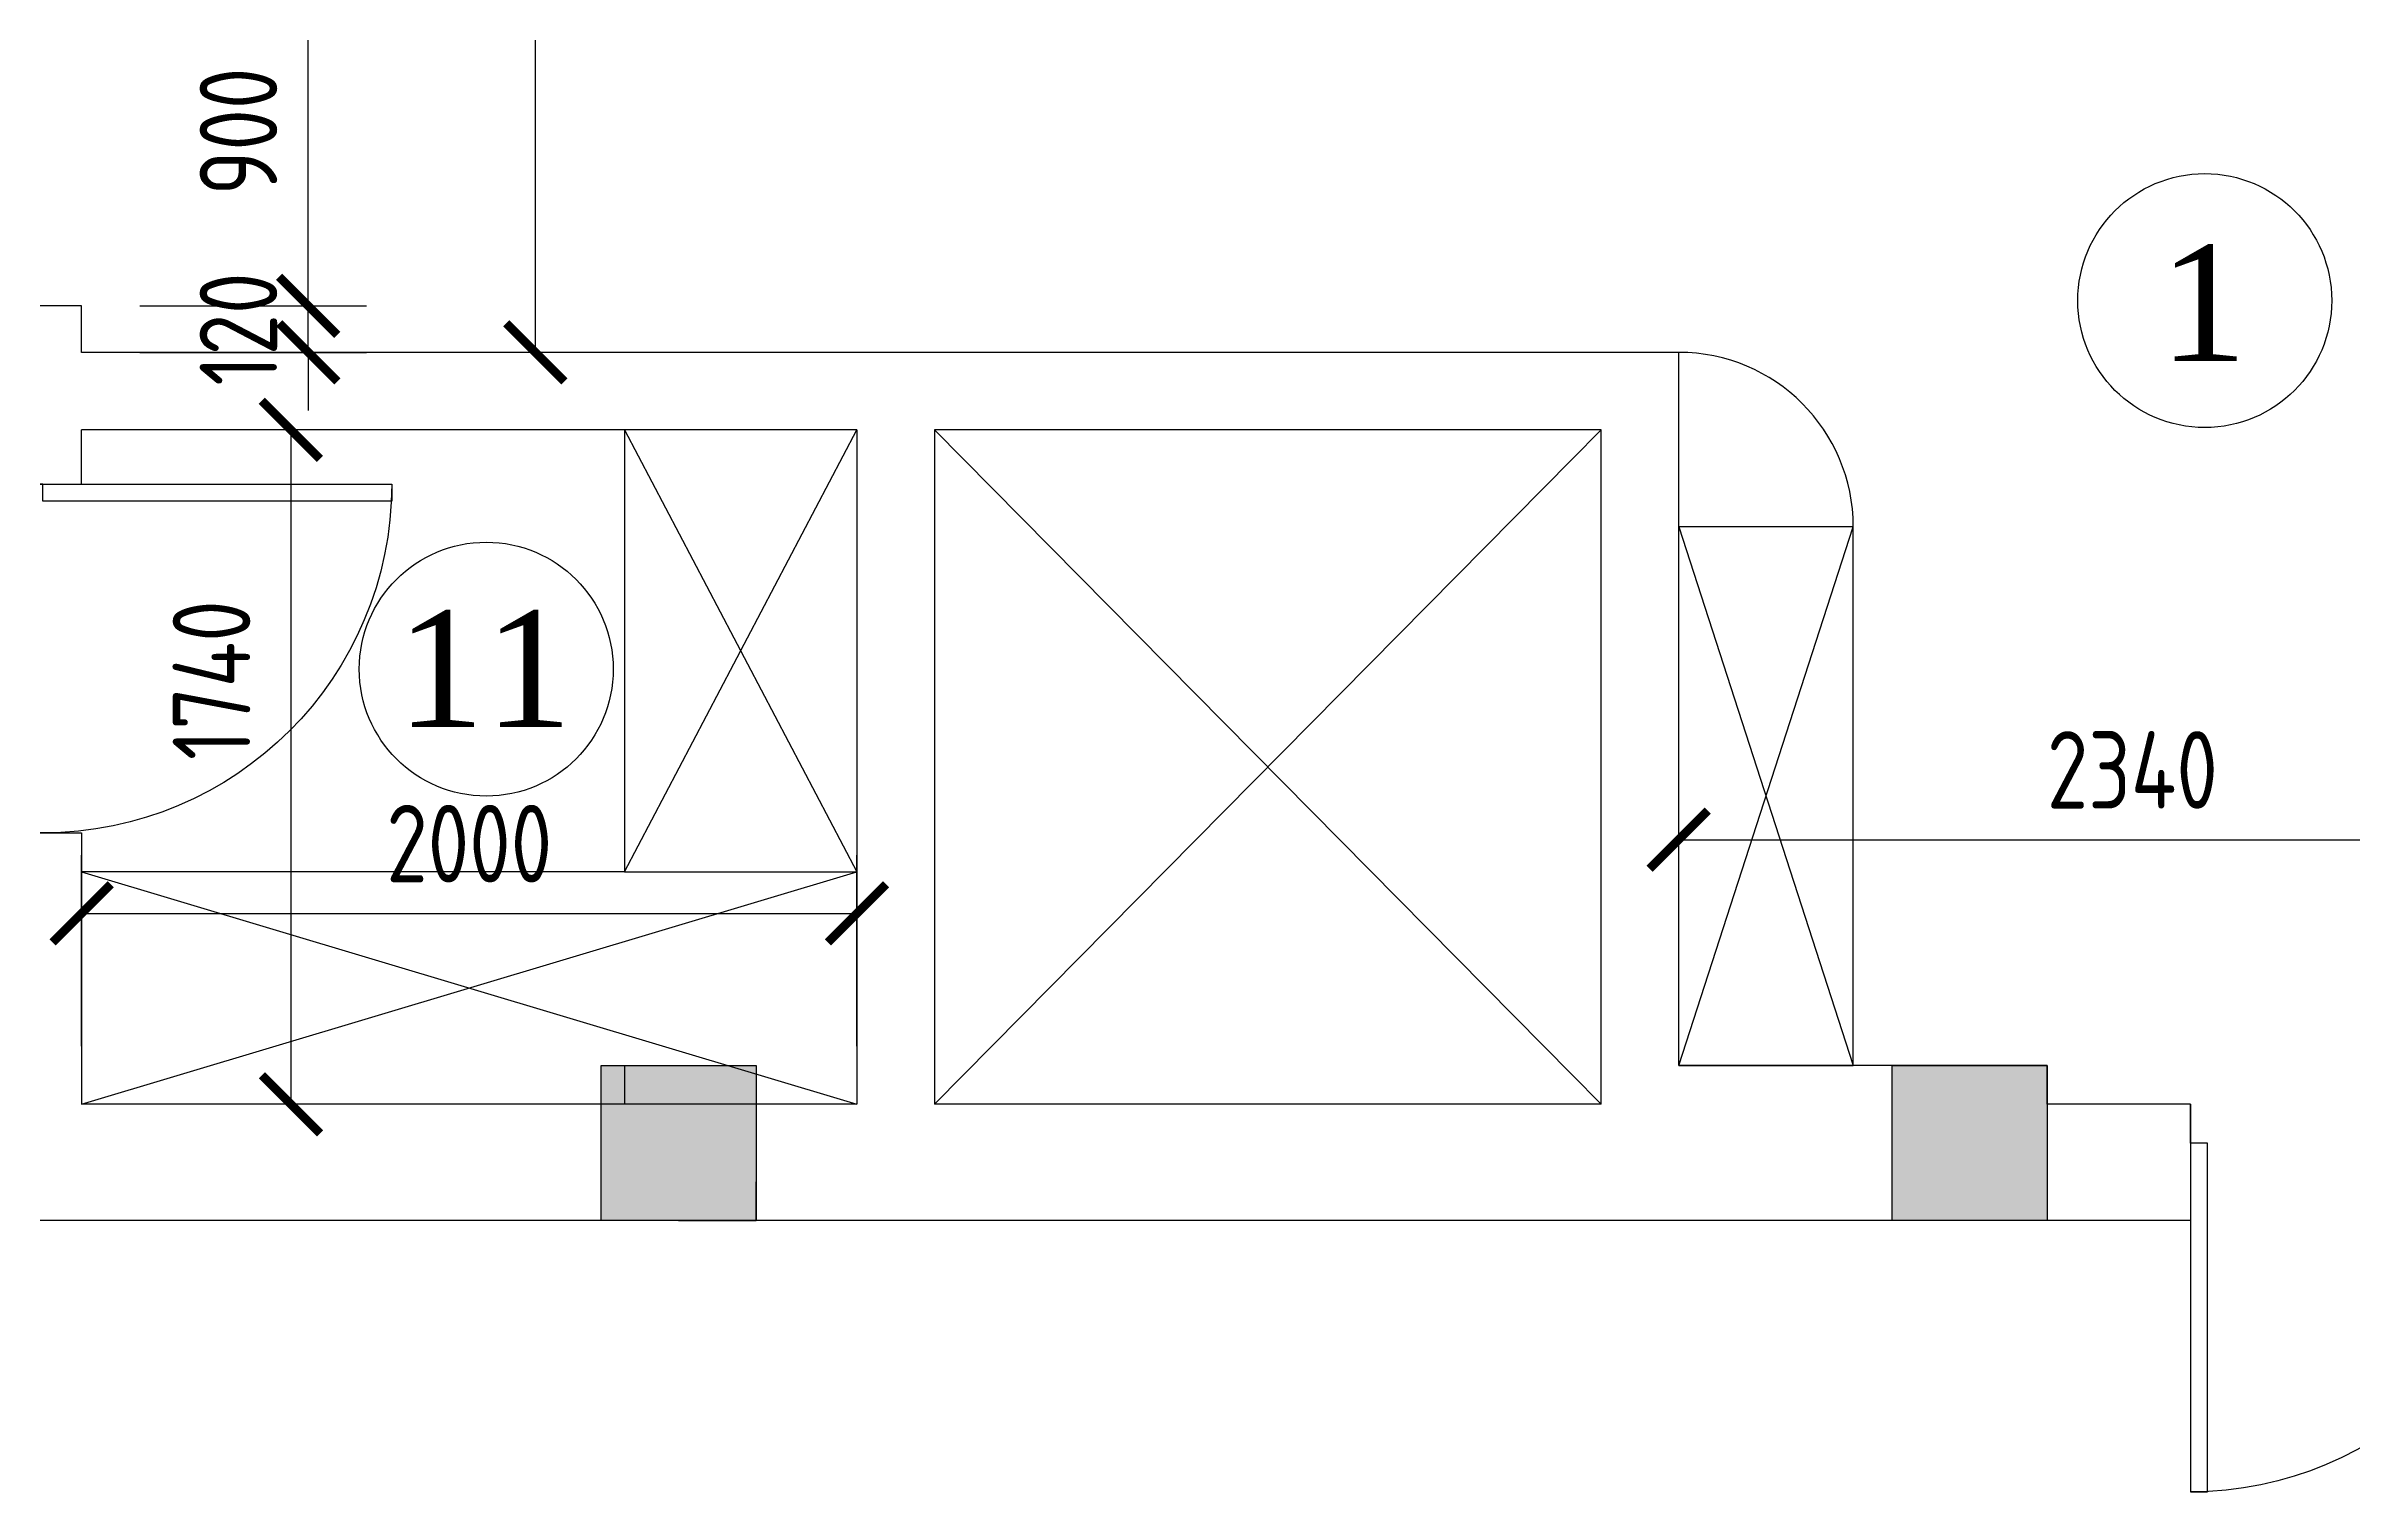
# Model space of a CAD drawing. Header units: millimetres. Extents: x -32476 to 97997, y 23196 to 53777.
# Drawn here: x 70056 to 76008, y 35025 to 38755 of the extents above; entities that cross this region are included whole.
import ezdxf

# ---------------------------------------------------------------- set-up
doc = ezdxf.new("R2010")
doc.units = ezdxf.units.MM
doc.layers.get('Defpoints').update_dxf_attribs({"color": 140})
doc.layers.add('ђЂЊЉЂ', color=7, linetype='Continuous')
doc.styles.add('Arch-Dim', font='romans.shx', dxfattribs={"width": 0.75})
doc.styles.add('ira', font='times.ttf', dxfattribs={"height": 3})
doc.dimstyles.new('Annotative-UK', dxfattribs={"dimscale": 0, "dimtxt": 2.5, "dimasz": 1.5, "dimexe": 1.5, "dimexo": 1.5, "dimgap": 0.8, "dimtad": 1, "dimdec": 0, "dimdsep": 46, "dimtxsty": 'Arch-Dim', "dimblk": 'ARCHTICK', "dimcen": 2.5, "dimadec": 1, "dimazin": 2, "dimtfac": 1, "dimtdec": 0, "dimtix": 1, "dimtmove": 2, "dimatfit": 3, "dimfxl": 1, "dimtolj": 1, "dimtzin": 0, "dimarcsym": 0})

# ---------------------------------------------------------------- blocks, each defined once
blk = doc.blocks.new('*U8')
for p, q in [((-900, 0), (-900, 100)), ((0, 0), (0, 100))]:
    blk.add_line(p, q)
blk.add_lwpolyline([(0, 0), (0, -900), (-43.75, -900), (-43.75, 0)], close=True)
blk.add_arc((0, 0), 900, 180, 270)
blk = doc.blocks.new('_ArchTick')
at = {"color": 0, "linetype": 'ByBlock', "const_width": 0.15}
blk.add_lwpolyline([(-0.5, -0.5), (0.5, 0.5)], dxfattribs=at)
blk = doc.blocks.new('*D218')
at = {"color": 0, "lineweight": -2, "transparency": 16777216}
for p, q in [((70147.1, 36175), (70147.1, 36667.5)), ((72147.1, 36175), (72147.1, 36667.5)), ((70147.1, 36517.5), (72147.1, 36517.5))]:
    blk.add_line(p, q, dxfattribs=at)
at = {"layer": 'Defpoints', "color": 0, "transparency": 16777216}
for p in [(72147.1, 36517.5), (70147.1, 36025), (72147.1, 36025)]:
    blk.add_point(p, dxfattribs=at)
at = {"color": 0, "lineweight": -2, "transparency": 16777216, "xscale": 150, "yscale": 150, "zscale": 150, "rotation": 180}
blk.add_blockref('_ArchTick', (70147.1, 36517.5), dxfattribs=at)
at = {"color": 0, "lineweight": -2, "transparency": 16777216, "xscale": 150, "yscale": 150, "zscale": 150}
blk.add_blockref('_ArchTick', (72147.1, 36517.5), dxfattribs=at)
at = {"color": 0, "transparency": 16777216, "insert": (71147.1, 36697.5), "char_height": 200, "attachment_point": 5, "style": 'Arch-Dim'}
blk.add_mtext('\\A1;2000', dxfattribs=at)
blk = doc.blocks.new('*D219')
at = {"color": 0, "lineweight": -2, "transparency": 16777216}
for p, q in [((71997.1, 37765), (70537.1, 37765)), ((70687.1, 37765), (70687.1, 36025)), ((71997.1, 36025), (70537.1, 36025))]:
    blk.add_line(p, q, dxfattribs=at)
at = {"layer": 'Defpoints', "color": 0, "transparency": 16777216}
for p in [(72147.1, 37765), (70687.1, 36025), (72147.1, 36025)]:
    blk.add_point(p, dxfattribs=at)
at = {"color": 0, "lineweight": -2, "transparency": 16777216, "xscale": 150, "yscale": 150, "zscale": 150}
for p, rotation in [((70687.1, 37765), 90), ((70687.1, 36025), 270)]:
    blk.add_blockref('_ArchTick', p, dxfattribs=dict(at, rotation=rotation))
at = {"color": 0, "transparency": 16777216, "insert": (70482.1, 37119.1), "char_height": 200, "attachment_point": 5, "rotation": 90, "style": 'Arch-Dim'}
blk.add_mtext('\\A1;1740', dxfattribs=at)
blk = doc.blocks.new('*D232')
at = {"color": 0, "lineweight": -2, "transparency": 16777216}
for p, q in [((74267.1, 36275), (74267.1, 36857.6)), ((76607.1, 36175), (76607.1, 36857.6)), ((74267.1, 36707.6), (76607.1, 36707.6))]:
    blk.add_line(p, q, dxfattribs=at)
at = {"layer": 'Defpoints', "color": 0, "transparency": 16777216}
for p in [(76607.1, 36707.6), (74267.1, 36125), (76607.1, 36025)]:
    blk.add_point(p, dxfattribs=at)
at = {"color": 0, "lineweight": -2, "transparency": 16777216, "xscale": 150, "yscale": 150, "zscale": 150, "rotation": 180}
blk.add_blockref('_ArchTick', (74267.1, 36707.6), dxfattribs=at)
at = {"color": 0, "lineweight": -2, "transparency": 16777216, "xscale": 150, "yscale": 150, "zscale": 150}
blk.add_blockref('_ArchTick', (76607.1, 36707.6), dxfattribs=at)
at = {"color": 0, "transparency": 16777216, "insert": (75437.1, 36887.6), "char_height": 200, "attachment_point": 5, "style": 'Arch-Dim'}
blk.add_mtext('\\A1;2340', dxfattribs=at)
blk = doc.blocks.new('*D234')
at = {"color": 0, "lineweight": -2, "transparency": 16777216}
for p, q in [((71337.1, 41905), (71167.3, 41905)), ((71317.3, 41905), (71317.3, 37965)), ((71337.1, 37965), (71167.3, 37965))]:
    blk.add_line(p, q, dxfattribs=at)
at = {"layer": 'Defpoints', "color": 0, "transparency": 16777216}
for p in [(71487.1, 41905), (71317.3, 37965), (71487.1, 37965)]:
    blk.add_point(p, dxfattribs=at)
at = {"color": 0, "lineweight": -2, "transparency": 16777216, "xscale": 150, "yscale": 150, "zscale": 150}
for p, rotation in [((71317.3, 41905), 90), ((71317.3, 37965), 270)]:
    blk.add_blockref('_ArchTick', p, dxfattribs=dict(at, rotation=rotation))
at = {"color": 0, "transparency": 16777216, "insert": (71137.3, 39935), "char_height": 200, "attachment_point": 5, "rotation": 90, "style": 'Arch-Dim'}
blk.add_mtext('\\A1;3940', dxfattribs=at)
blk = doc.blocks.new('*D236')
at = {"color": 0, "lineweight": -2, "transparency": 16777216}
for p, q in [((70731.6, 38085), (70731.6, 38235)), ((70297.1, 38085), (70881.6, 38085)), ((70731.6, 37965), (70731.6, 38085)), ((70297.1, 37965), (70881.6, 37965)), ((70731.6, 37965), (70731.6, 37815))]:
    blk.add_line(p, q, dxfattribs=at)
at = {"layer": 'Defpoints', "color": 0, "transparency": 16777216}
for p in [(70147.1, 38085), (70731.6, 38085), (70147.1, 37965)]:
    blk.add_point(p, dxfattribs=at)
at = {"color": 0, "lineweight": -2, "transparency": 16777216, "xscale": 150, "yscale": 150, "zscale": 150}
for p, rotation in [((70731.6, 38085), 270), ((70731.6, 37965), 90)]:
    blk.add_blockref('_ArchTick', p, dxfattribs=dict(at, rotation=rotation))
at = {"color": 0, "transparency": 16777216, "insert": (70551.6, 38025), "char_height": 200, "attachment_point": 5, "rotation": 90, "style": 'Arch-Dim'}
blk.add_mtext('\\A1;120', dxfattribs=at)
blk = doc.blocks.new('*D237')
at = {"color": 0, "lineweight": -2, "transparency": 16777216}
for p, q in [((70297.1, 38985), (70881.6, 38985)), ((70731.6, 38085), (70731.6, 38985)), ((70297.1, 38085), (70881.6, 38085))]:
    blk.add_line(p, q, dxfattribs=at)
at = {"layer": 'Defpoints', "color": 0, "transparency": 16777216}
for p in [(70147.1, 38985), (70731.6, 38985), (70147.1, 38085)]:
    blk.add_point(p, dxfattribs=at)
at = {"color": 0, "lineweight": -2, "transparency": 16777216, "xscale": 150, "yscale": 150, "zscale": 150}
for p, rotation in [((70731.6, 38985), 90), ((70731.6, 38085), 270)]:
    blk.add_blockref('_ArchTick', p, dxfattribs=dict(at, rotation=rotation))
at = {"color": 0, "transparency": 16777216, "insert": (70551.6, 38535), "char_height": 200, "attachment_point": 5, "rotation": 90, "style": 'Arch-Dim'}
blk.add_mtext('\\A1;900', dxfattribs=at)
blk = doc.blocks.new('*U212')
for p, q in [((0, 0), (0, -100)), ((-900, 0), (-900, -100))]:
    blk.add_line(p, q)
blk.add_lwpolyline([(0, 0), (0, 900), (-43.75, 900), (-43.75, 0)], close=True)
blk.add_arc((0, 0), 900, 90, 180)

msp = doc.modelspace()

# ---------------------------------------------------------------- hatches: boundary and pattern name
h = msp.add_hatch(color=256)
h.dxf.hatch_style = 1
h.paths.add_polyline_path([(71887.1, 36125), (71487.1, 36125), (71487.1, 35725), (71887.1, 35725)])
h = msp.add_hatch(color=256)
h.dxf.hatch_style = 1
h.paths.add_polyline_path([(75217.1, 36125), (74817.1, 36125), (74817.1, 35725), (75217.1, 35725)])

# ---------------------------------------------------------------- linework, layer by layer
at = {"lineweight": 30}
for p, q in [((70147.1, 38085), (69947.1, 38085)), ((70147.1, 37965), (70147.1, 38085)), ((74267.1, 37965), (70147.1, 37965)), ((74267.1, 36125), (74267.1, 37965)), ((72147.1, 37765), (70147.1, 37765)), ((70147.1, 37625), (70147.1, 37765)), ((72147.1, 37765), (72147.1, 36025)), ((74067.1, 37765), (72347.1, 37765)), ((72347.1, 37765), (72347.1, 36025)), ((74067.1, 36025), (74067.1, 37765)), ((69947.1, 37625), (70147.1, 37625)), ((72147.1, 37665), (72147.1, 36025)), ((69947.1, 36725), (70147.1, 36725)), ((70147.1, 36725), (70147.1, 36025)), ((71547.1, 36125), (71547.1, 36025)), ((75217.1, 36125), (74267.1, 36125)), ((75217.1, 36025), (75217.1, 36125)), ((72147.1, 36025), (70147.1, 36025)), ((74067.1, 36025), (72347.1, 36025)), ((75587.1, 36025), (75217.1, 36025)), ((75587.1, 36025), (75587.1, 35725)), ((71887.1, 35725), (71887.1, 35825)), ((75587.1, 35725), (63567.1, 35725)), ((71687.1, 35725), (71887.1, 35725))]:
    msp.add_line(p, q, dxfattribs=at)
for p, q in [((71547.1, 37765), (71547.1, 36625)), ((71547.1, 36625), (72147.1, 37765)), ((71547.1, 37765), (72147.1, 36625)), ((72347.1, 37765), (74067.1, 36025)), ((74067.1, 37765), (72347.1, 36025)), ((74267.1, 36125), (74717.1, 37515)), ((74717.1, 37515), (74267.1, 37515)), ((74267.1, 37515), (74717.1, 36125)), ((74717.1, 36125), (74717.1, 37515)), ((71547.1, 36625), (70147.1, 36625)), ((70147.1, 36025), (72147.1, 36625)), ((70147.1, 36625), (72147.1, 36025)), ((71547.1, 36625), (72147.1, 36625)), ((74267.1, 36125), (74717.1, 36125))]:
    msp.add_line(p, q)
for points in [[(71487.1, 36125), (71887.1, 36125), (71887.1, 35725), (71487.1, 35725)], [(74817.1, 36125), (75217.1, 36125), (75217.1, 35725), (74817.1, 35725)]]:
    msp.add_lwpolyline(points, close=True, dxfattribs=at)
for centre in [(75623.8, 38098.5), (71190.9, 37147.7)]:
    msp.add_circle(centre, 327.5)
msp.add_arc((74267.1, 37515), 450, 0, 90)

# ---------------------------------------------------------------- block references
at = {"lineweight": 30, "xscale": -1, "rotation": 270}
msp.add_blockref('*U212', (70047.1, 37625), dxfattribs=at)
at = {"lineweight": 30, "xscale": -1}
msp.add_blockref('*U8', (75587.1, 35925), dxfattribs=at)

# ---------------------------------------------------------------- texts
at = {"layer": 'ђЂЊЉЂ', "color": 7, "style": 'ira'}
for s, p in [('1', (75506.5, 37942.4)), ('11', (70959.6, 36998.6))]:
    msp.add_text(s, height=300, dxfattribs=at).set_placement(p)

# ---------------------------------------------------------------- dimensions: what is measured, and where the dimension line sits
for base, p1, p2, picture, middle in [((71317.3, 37965), (71487.1, 41905), (71487.1, 37965), '*D234', (71137.3, 39935)), ((70731.6, 38985), (70147.1, 38085), (70147.1, 38985), '*D237', (70551.6, 38535)), ((70731.6, 38085), (70147.1, 37965), (70147.1, 38085), '*D236', (70551.6, 38025))]:
    dim = msp.add_linear_dim(base=base, p1=p1, p2=p2, angle=90, dimstyle='Annotative-UK', override={"dimtxt": 2, "dimzin": 3})
    dim.commit()
    dim.dimension.update_dxf_attribs({"geometry": picture, "text_midpoint": middle})
dim = msp.add_linear_dim(base=(70687.1, 36025), p1=(72147.1, 37765), p2=(72147.1, 36025), angle=90, dimstyle='Annotative-UK', override={"dimtxt": 2, "dimzin": 3})
dim.commit()
dim.dimension.update_dxf_attribs({"geometry": '*D219', "text_midpoint": (70482.1, 37119.1), "dimtype": 160})
for base, p1, p2, picture, middle in [((76607.1, 36707.6), (74267.1, 36125), (76607.1, 36025), '*D232', (75437.1, 36887.6)), ((72147.1, 36517.5), (70147.1, 36025), (72147.1, 36025), '*D218', (71147.1, 36697.5))]:
    dim = msp.add_linear_dim(base=base, p1=p1, p2=p2, dimstyle='Annotative-UK', override={"dimtxt": 2, "dimzin": 3})
    dim.commit()
    dim.dimension.update_dxf_attribs({"geometry": picture, "text_midpoint": middle})

doc.saveas('drawing.dxf')
